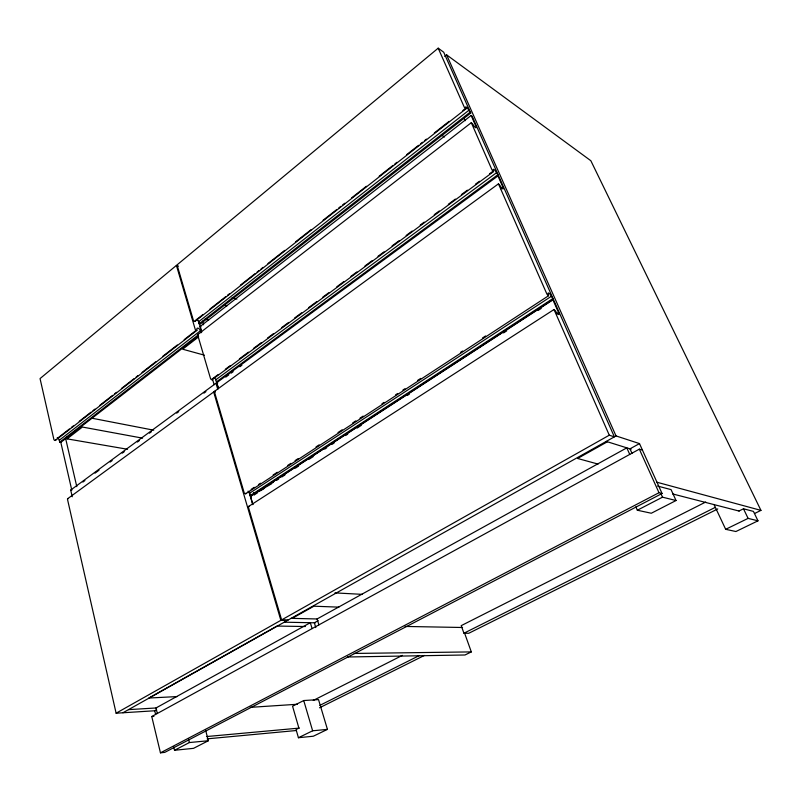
<?xml version="1.0" encoding="UTF-8"?>
<svg xmlns="http://www.w3.org/2000/svg" width="801" height="801" viewBox="0 0 801 801"><rect width="100%" height="100%" fill="white"/><g stroke="black" fill="none" stroke-linecap="round" stroke-linejoin="round"><path stroke-width="1.2" d="M201.672 332.245L200.01 326.618L471.148 115.484L475.964 126.358A2.904 0.801 54.7 0 1 475.424 127.529A2.904 0.801 54.7 0 1 472.94 124.325L471.298 122.683L492.004 169.892L493.446 171.594L493.526 170.833A2.944 0.841 55.3 0 1 494.017 169.502A2.944 0.841 55.3 0 1 496.53 172.726L498.442 175.559L216.65 382.758L218.403 388.645M194.903 321.451L465.932 108.836L465.812 108.225A2.884 0.791 54.5 0 1 466.372 107.114A2.884 0.791 54.5 0 1 468.845 110.298L470.708 113.081L200.21 324.105L199.169 323.794L198.568 321.782A2.463 1.302 51.2 0 0 196.706 319.439M552.91 299.844L558.547 312.56A3.094 0.951 57.4 0 1 558.217 314.423A3.094 0.951 57.4 0 1 555.624 311.158L554.022 309.516L609.291 435.193L614.387 436.845L553.781 300.275L552.91 299.844L250.393 496.55L252.796 504.65M245.737 493.736L548.515 295.759L548.405 294.848A3.074 0.941 57.1 0 1 548.755 293.056A3.074 0.941 57.1 0 1 551.338 296.31L553.331 299.264L251.184 495.789L250.122 495.629L249.441 493.336A2.593 1.512 56.6 0 0 247.96 491.213M553.331 299.264L498.843 176.47L497.942 175.91L503.028 187.364A2.954 0.851 55.5 0 1 502.547 188.756A2.954 0.851 55.5 0 1 500.024 185.532L498.452 183.84L546.923 294.117L548.515 295.759M178.503 266.152L176.42 265.411L40.05 378.583L53.857 439.338A1.121 0.751 48.4 0 0 54.989 440.46A1.121 0.751 48.4 0 0 55.68 439.649M470.708 113.081L443.704 52.225L438.197 48.18L177.041 264.901L193.331 320.18A1.232 0.651 51.1 0 0 194.503 321.451A1.232 0.651 51.1 0 0 195.084 320.71L202.953 314.533M444.705 56.42L446.618 54.858L590.838 160.721L760.95 510.387L754.612 513.481M209.852 309.126L225.602 296.76M227.564 295.219L229.537 293.667M240.37 285.166L255.139 273.582M257.101 272.03L259.073 270.488M261.046 268.946L263.008 267.394M267.935 263.539L284.665 250.403M295.499 241.902L311.249 229.537M323.063 220.265L336.851 209.451M338.813 207.9L340.785 206.358M342.758 204.816L344.72 203.264M351.609 197.857L366.377 186.263M379.183 176.22L392.961 165.406M394.933 163.855L396.895 162.313M406.748 154.583L418.563 145.311M420.525 143.769L422.497 142.228M424.46 140.676L426.432 139.134M434.312 132.956L449.081 121.362M462.858 110.548L465.812 108.225M465.932 108.836L464.29 107.184L438.197 48.18M198.568 321.782L468.845 110.298M199.169 323.794L469.807 112.46M57.642 438.127L69.407 428.966M71.369 427.434L73.332 425.912M79.219 421.326L90.994 412.165M92.956 410.643L94.918 409.111M99.825 405.296L112.571 395.374M114.533 393.842L116.495 392.32M121.402 388.495L134.157 378.573M136.12 377.051L138.082 375.519M142.007 372.465L155.734 361.782M162.603 356.435L177.321 344.981M184.19 339.644L195.965 330.483M55.409 440.41L196.766 330.463M198.127 336.15L60.806 442.372L59.725 442.192L59.284 440.26L200.44 330.753A2.463 1.312 51.4 0 0 198.087 328.21A2.463 1.312 51.4 0 0 196.946 329.712A1.232 0.661 51.3 0 1 196.365 330.473A1.232 0.661 51.3 0 1 195.184 329.191L176.42 265.411M197.937 334.458L471.378 122.613M59.725 442.192L198.077 335.078M198.658 336.851L182.668 349.206L204.375 355.173M66.563 436.565L67.094 438.868L82.393 427.043L142.578 438.147M212.265 378.913L218.293 374.447M225.321 369.251L230.348 365.536M239.389 358.848L248.42 352.16M253.446 348.445L261.486 342.498M267.514 338.042L273.541 333.576M281.572 327.639L288.6 322.433M294.628 317.977L301.667 312.77M308.695 307.574L316.725 301.627M322.753 297.171L328.78 292.705M336.82 286.768L343.849 281.562M350.888 276.365L356.906 271.899M364.946 265.962L371.974 260.756M378.002 256.3L384.029 251.834M392.069 245.897L399.098 240.69M406.127 235.494L412.155 231.028M420.195 225.081L424.21 222.117M434.252 214.678L439.278 210.963M448.32 204.275L455.348 199.079M461.376 194.613L467.404 190.157M475.444 184.21L479.459 181.246M489.501 173.807L493.526 170.833M212.095 379.714L493.576 171.594M217.451 382.177L216.4 381.907L215.779 379.804L496.53 172.726M216.4 381.907L497.541 174.998M72.24 496.76L70.708 490.072L215.99 383.248L217.031 383.509L218.102 387.103M82.893 482.062L84.906 480.58M94.999 473.171L99.034 470.207M110.127 462.057L112.14 460.575M122.233 453.166L124.245 451.684M137.361 442.052L139.374 440.57M149.457 433.161L151.479 431.679M176.691 413.146L178.713 411.664M203.925 393.141L205.937 391.659M225.762 377.101L228.786 374.878M231.159 373.146L233.151 371.674M239.869 366.728L241.882 365.256M67.785 498.623L214.007 391.749M214.678 391.258L498.452 183.84M501.005 188.836L503.028 187.364M251.124 489.381L254.257 487.318M258.453 484.585L260.545 483.213M273.101 474.993L277.286 472.25M287.759 465.401L290.893 463.348M295.088 460.605L298.222 458.552M316.025 446.908L319.158 444.855M338.002 432.53L342.187 429.787M352.66 422.938L355.794 420.885M359.979 418.142L363.123 416.089M381.967 403.754L384.059 402.392M395.574 394.853L397.666 393.481M402.903 390.057L404.996 388.685M417.551 380.465L420.695 378.412M460.475 352.39L462.567 351.018M482.452 338.002L485.596 335.949M249.441 493.336L551.338 296.31M250.122 495.629L552.46 298.833M259.144 491.464L261.166 490.142M263.189 488.83L267.244 486.197M270.277 484.225L273.311 482.252M254.598 494.668L257.732 492.635M260.876 490.592L264.01 488.55M268.195 485.837L271.329 483.794M276.565 480.4L278.658 479.038M281.792 476.995L284.936 474.963M295.389 468.164L298.533 466.122M308.996 459.323L313.181 456.61M324.685 449.131L326.778 447.769M332.004 444.375L334.097 443.013M345.601 435.534L347.694 434.172M357.116 428.064L361.301 425.341M407.329 395.434L409.421 394.072M503.569 332.906L506.713 330.863M538.092 310.478L541.226 308.435M288.08 620.054L281.622 619.904L248.48 507.403A1.302 0.771 57.1 0 1 248.63 506.452L554.022 309.516M556.445 313.912L558.547 312.56M68.455 498.602A1.141 0.791 50.9 0 0 67.524 499.444L116.115 713.2L280.861 620.334L287.309 620.475M281.622 619.904L609.291 435.193M122.923 712.77L616.019 435.924L639.498 443.594L662.067 493.496L164.756 752.379L160.45 752.82L151.759 716.535L639.338 449.151L642.462 450.142M292.195 618.362L313.882 606.197L338.883 607.148M607.378 441.772L577.591 458.472L598.067 464.089M116.115 713.2L154.723 710.767L156.565 709.746M318.197 620.665L314.342 622.798L315.794 627.563M639.498 443.594L629.976 448.84L632.009 453.376M160.45 752.82L658.993 492.715L662.067 493.496M173.657 746.782L174.508 750.277L189.396 742.547L208.33 740.745L205.547 729.901M635.854 506.853L637.336 510.227L662.507 497.171L676.044 500.525L671.068 489.621L657.471 486.027M208.33 740.745L193.532 748.344L174.508 750.277M676.044 500.525L651.293 513.241L637.336 510.227M303.729 700.535L292.555 706.212L298.903 728.129L296.06 729.531L298.423 737.721L313.331 736.219L327.439 729.381L318.528 699.613L303.729 700.535L312.63 730.792L327.439 729.381M313.241 700.444L402.342 655.398M705.721 502.027L461.216 625.641L463.939 633.221L468.755 633.281L717.756 508.935M319.849 705.371L419.364 655.538M463.939 633.221L715.253 507.383M319.539 707.794L424.33 655.458M738.943 511.018L743.488 508.775L753.431 511.408L757.986 520.82L735.909 531.524L725.676 529.311L714.021 504.52M464.58 633.11L471.318 651.904L465.001 654.988L347.434 656.99M298.423 737.721L312.63 730.792M725.676 529.311L748.094 518.377L757.986 520.82M207.129 738.852L296.4 730.512M206.488 736.56L299.284 728.099M151.759 716.535L153.902 716.384M250.282 707.353L297.381 704.259M128.51 709.636L156.606 707.934M177.161 696.58L148.856 698.031L277.026 626.062L305.381 626.522M354.232 653.446L471.318 651.904M405.096 626.442L462.557 627.493M284.275 622.187L315.274 622.818M291.133 618.332L317.356 618.973M334.938 592.89L362.332 594.362M70.708 490.072L71.8 490.212L60.646 441.651M250.393 496.55L251.454 496.71M67.094 438.868L127.529 449.261M91.464 418.122L153.732 430.187M216.65 382.758L217.702 383.018M672.64 493.937L739.193 511.088M656.98 482.242L760.95 510.387M200.01 326.618L201.051 326.928M205.026 319.128L208.6 320.24M606.247 441.411L631.108 449.201M224.47 305.251L226.833 306.032M232.19 297.491L236.906 299.083M441.331 134.999L444.485 136.991M471.148 115.484L472.049 116.095L498.442 175.559M743.488 508.775L748.094 518.377M660.995 493.827L662.507 497.171M639.338 449.151L658.993 492.715M629.736 454.407L626.803 447.849L317.076 618.973L318.898 624.88M446.618 54.858L616.019 435.924M464.169 118.408L465.181 120.701M312.1 628.605L310.307 622.717L155.995 707.964L157.326 713.481M202.533 321.221L203.604 324.816M253.617 492.535L254.338 494.938M198.548 321.181L201.371 330.703M248.981 491.223L252.886 504.39M200.44 330.753L201.041 332.775M215.99 383.248L217.732 389.136M212.365 378.683L214.137 384.68M280.861 620.334L213.837 392.57A1.262 0.701 53.1 0 1 214.087 391.709A1.262 0.701 53.1 0 1 215.119 392.18M188.515 738.993L189.396 742.547M154.723 710.767L155.584 714.352M65.492 437.917L76.796 486.658M248.63 506.452A1.302 0.771 57.1 0 1 249.522 506.572M212.315 379.173A1.252 0.691 52.7 0 1 211.574 379.704A1.252 0.691 52.7 0 1 210.493 378.462L197.757 335.208A1.242 0.661 51.5 0 1 198.338 334.448M214.358 377.762A2.503 1.372 52.8 0 1 215.779 379.804M57.041 438.027A2.243 1.492 48.6 0 1 59.284 440.26M245.947 493.096A1.302 0.761 56.6 0 1 245.216 493.796A1.302 0.761 56.6 0 1 244.105 492.535L214.508 392.069A1.262 0.701 53.1 0 1 215.319 391.309"/></g></svg>
